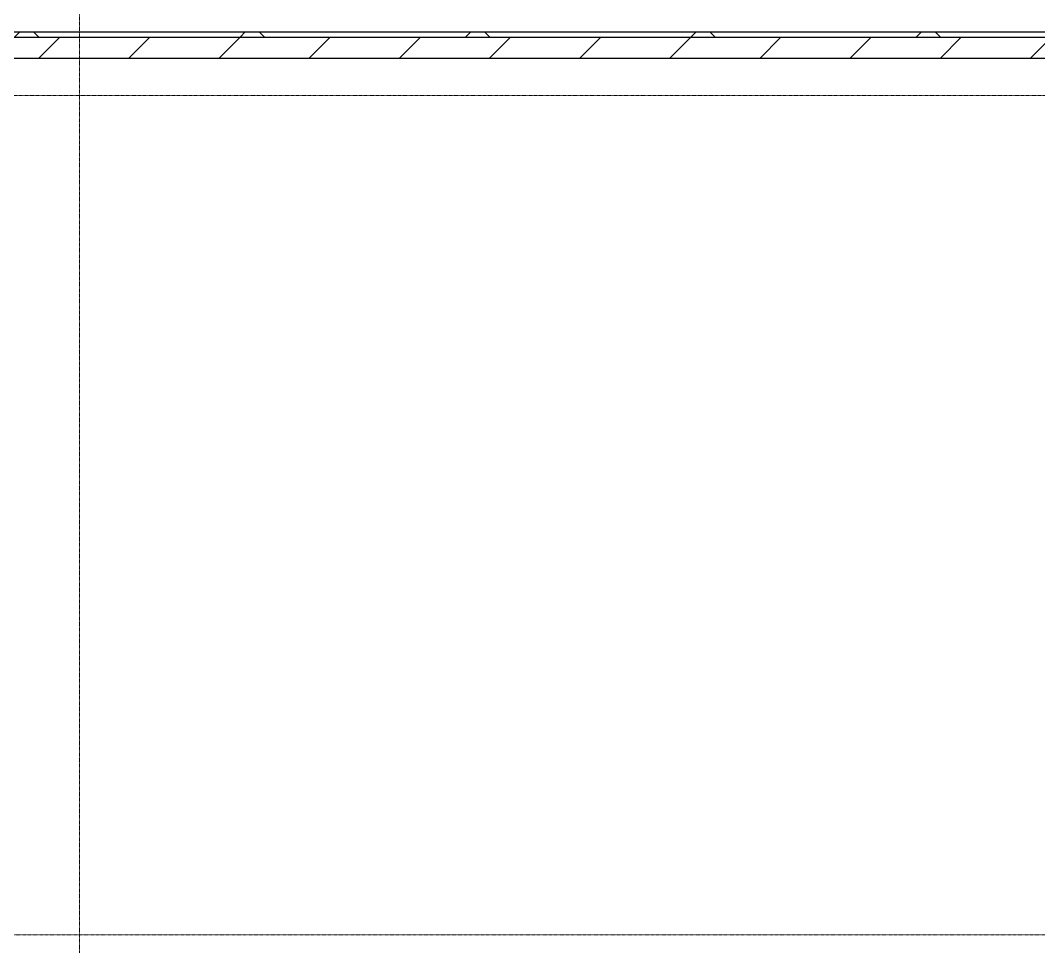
# Model space of a CAD drawing. Header units: millimetres. Extents: x -962357 to -591933, y -35273 to 59420.
# Drawn here: x -697972 to -688388, y -4430 to 4287 of the extents above; entities that cross this region are included whole.
import ezdxf

# ---------------------------------------------------------------- set-up
doc = ezdxf.new("R2010")
doc.units = ezdxf.units.MM
doc.linetypes.add('DPA_Grid _ Level 100', pattern=[10, 5.5, -1.6, 1.3, -1.6])
for name, color, linetype, lineweight in [('A-GLAZ-CURT', 2, 'Continuous', 9), ('A-WALL', 5, 'Continuous', 9), ('A-WALL-FNSH', 2, 'Continuous', 9), ('A-WALL-PATT', 1, 'Continuous', 9), ('S-GRID', 251, 'Continuous', 9)]:
    doc.layers.add(name, color=color, linetype=linetype, lineweight=lineweight)
doc.layers.add('A11_ALU.SOLID SHEET', color=2, linetype='Continuous')

# ---------------------------------------------------------------- blocks, each defined once
blk = doc.blocks.new('PPLS-PP19_Custom Tile Pattern - Custom Tile Pattern-V70-4130-01 MULTI-PURPOSE LEVEL - REFLECTED CEILING PLAN')
at = {"layer": 'A-GLAZ-CURT'}
for p, q in [((-300, 0), (300, 0)), ((300, 0), (-300, 0)), ((-134.2, 0), (-140, 0)), ((230.1, 0), (300, 0)), ((-300, -50), (300, -50)), ((300, -50), (-300, -50))]:
    blk.add_line(p, q, dxfattribs=at)
at = {"layer": 'A-GLAZ-CURT', "flags": 128}
for points in [[(-300, 0), (-291.6, 0), (-283.3, 0), (-275.2, 0), (-267.3, 0), (-259.5, 0), (-251.8, 0), (-244.2, 0), (-236.7, 0), (-229.4, 0), (-222.1, 0), (-214.8, 0), (-207.7, 0), (-200.8, 0), (-194, 0), (-187.5, 0), (-181.4, 0)], [(-190.4, 0), (-196.4, 0), (-202.6, 0), (-209, 0), (-215.7, 0), (-222.6, 0), (-229.7, 0), (-237, 0), (-244.4, 0), (-252, 0), (-259.7, 0), (-267.5, 0), (-275.5, 0), (-283.6, 0), (-291.7, 0), (-300, 0)], [(-149.4, 0), (-141.8, 0), (-132.8, 0), (-126.1, 0)]]:
    blk.add_lwpolyline(points, dxfattribs=at)
at = {"layer": 'A-GLAZ-CURT'}
for points, knots in [([(-300, 0), (-284.7, 0), (-236.6, 0), (-176.1, 0), (-138.3, 0), (-124.9, 0)], [-5323.127839, -5323.127839, -5323.127839, -5323.127839, -4502.809032, -2700.551212, -1108.984966, -1108.984966, -1108.984966, -1108.984966]), ([(-159.2, 0), (-159.6, 0), (-163.4, 0), (-174, 0), (-185.6, 0), (-209.8, 0), (-232, 0), (-248.9, 0), (-253.5, 0), (-253.7, 0)], [-2257.973564, -2257.973564, -2257.973564, -2257.973564, -2237.412286, -2029.680487, -1755.085331, -1400.429864, -858.079193, -543.655514, -531.287897, -531.287897, -531.287897, -531.287897]), ([(-143.3, 0), (-144.7, 0), (-149.9, 0), (-162, 0), (-177.9, 0), (-199.5, 0), (-215.4, 0), (-225.5, 0), (-226.7, 0)], [-2390.191866, -2390.191866, -2390.191866, -2390.191866, -2308.929706, -2113.765672, -1763.376603, -1422.553702, -978.033455, -910.549282, -910.549282, -910.549282, -910.549282]), ([(-128, 0), (-130.6, 0), (-136.8, 0), (-144.4, 0), (-147.1, 0)], [-5691.037617, -5691.037617, -5691.037617, -5691.037617, -5508.838257, -5319.88299, -5319.88299, -5319.88299, -5319.88299]), ([(-65.9, 0), (-70.5, 0), (-83.9, 0), (-110.9, 0), (-128.7, 0), (-142.4, 0), (-143.6, 0)], [-7788.403577, -7788.403577, -7788.403577, -7788.403577, -7508.296369, -7004.680444, -6449.282163, -6393.465623, -6393.465623, -6393.465623, -6393.465623]), ([(-118.2, 0), (-119.4, 0), (-122.1, 0), (-125.4, 0), (-127, 0), (-127.4, 0)], [-164.249813, -164.249813, -164.249813, -164.249813, -98.539552, -24.539552, 0, 0, 0, 0]), ([(-126.5, 0), (-122.4, 0), (-108.7, 0), (-90.8, 0), (-77.2, 0), (-72.3, 0)], [-5231.017328, -5231.017328, -5231.017328, -5231.017328, -4994.692869, -4542.524482, -4234.633075, -4234.633075, -4234.633075, -4234.633075]), ([(-125.7, 0), (-125.3, 0), (-120.4, 0), (-107.3, 0), (-90.4, 0), (-75.3, 0), (-68.4, 0), (-65.1, 0), (-63.6, 0)], [-4082.700899, -4082.700899, -4082.700899, -4082.700899, -4054.690705, -3793.097032, -3402.597032, -3144.956779, -3050.982048, -2969.237017, -2969.237017, -2969.237017, -2969.237017]), ([(-114.9, 0), (-108, 0), (-98.7, 0), (-91.2, 0), (-90.5, 0)], [-6773.888853, -6773.888853, -6773.888853, -6773.888853, -6236.997189, -6184.855039, -6184.855039, -6184.855039, -6184.855039]), ([(-58.7, 0), (-59.6, 0), (-65.7, 0), (-81.2, 0), (-99.4, 0), (-111.4, 0), (-113.3, 0)], [-1113.463882, -1113.463882, -1113.463882, -1113.463882, -1060.00838, -740.068933, -229.489605, -123.718209, -123.718209, -123.718209, -123.718209]), ([(-39.2, 0), (-39.7, 0), (-45.3, 0), (-56.2, 0), (-75.6, 0), (-92, 0), (-103.2, 0), (-106.1, 0)], [-1826.829157, -1826.829157, -1826.829157, -1826.829157, -1792.521578, -1466.981642, -1208.454564, -789.402658, -608.943052, -608.943052, -608.943052, -608.943052]), ([(-96.4, 0), (-96.2, 0), (-90.9, 0), (-71.3, 0), (-42.5, 0), (-15.2, 0), (-3.8, 0), (-1, 0)], [-5115.12164, -5115.12164, -5115.12164, -5115.12164, -5103.229623, -4799.173296, -4065.652676, -3589.737505, -3410.081093, -3410.081093, -3410.081093, -3410.081093]), ([(-67.9, 0), (-73, 0), (-81.1, 0), (-89.2, 0), (-91.8, 0)], [-2627.997013, -2627.997013, -2627.997013, -2627.997013, -2193.204658, -1970.99776, -1970.99776, -1970.99776, -1970.99776]), ([(-79.5, 0), (-79.3, 0), (-74.9, 0), (-70.9, 0), (-67.4, 0)], [-1286.743147, -1286.743147, -1286.743147, -1286.743147, -1274.333717, -1073.56893, -1073.56893, -1073.56893, -1073.56893]), ([(-29, 0), (-34, 0), (-43.7, 0), (-55.8, 0), (-63.3, 0), (-65.5, 0)], [-2680.714891, -2680.714891, -2680.714891, -2680.714891, -2413.671296, -2161.752162, -2037.343317, -2037.343317, -2037.343317, -2037.343317]), ([(31.2, 0), (26, 0), (12, 0), (-16.9, 0), (-42.2, 0), (-56.4, 0), (-58.5, 0)], [-4496.803627, -4496.803627, -4496.803627, -4496.803627, -4222.080604, -3745.412743, -2981.410125, -2831.320802, -2831.320802, -2831.320802, -2831.320802]), ([(-49.8, 0), (-48.2, 0), (-45.4, 0), (-42.6, 0), (-41.8, 0)], [-4417.7536, -4417.7536, -4417.7536, -4417.7536, -4321.566175, -4270.495146, -4270.495146, -4270.495146, -4270.495146]), ([(71, 0), (70.7, 0), (65.3, 0), (53.5, 0), (37, 0), (24.1, 0), (12.8, 0), (-2.9, 0), (-20.6, 0), (-32.8, 0), (-42.4, 0), (-47, 0), (-47.8, 0)], [-2966.590051, -2966.590051, -2966.590051, -2966.590051, -2950.589685, -2634.532728, -2313.748533, -2106.613311, -1925.670641, -1617.263037, -1290.787923, -1039.307308, -819.71621, -773.893057, -773.893057, -773.893057, -773.893057]), ([(-45.9, 0), (-43, 0), (-37.8, 0), (-33.6, 0), (-32.3, 0)], [-3487.344885, -3487.344885, -3487.344885, -3487.344885, -3315.260113, -3238.248822, -3238.248822, -3238.248822, -3238.248822]), ([(-31.3, 0), (-28.4, 0), (-17, 0), (8.8, 0), (43.4, 0), (68.5, 0), (77.9, 0), (79.3, 0)], [-6062.162279, -6062.162279, -6062.162279, -6062.162279, -5862.463379, -5340.621928, -4573.028122, -4094.177415, -3998.447461, -3998.447461, -3998.447461, -3998.447461]), ([(2.8, 0), (-4.7, 0), (-14.7, 0), (-28.9, 0), (-31.3, 0)], [-9880.810509, -9880.810509, -9880.810509, -9880.810509, -9424.652049, -9299.586361, -9299.586361, -9299.586361, -9299.586361]), ([(-29, 0), (-28.7, 0), (-27.4, 0), (-24.5, 0), (-22.6, 0)], [-166.548282, -166.548282, -166.548282, -166.548282, -102.06493, 0, 0, 0, 0]), ([(-22.6, 0), (-20.3, 0), (-17, 0), (-12.7, 0), (-10.9, 0), (-9.9, 0)], [-56468.192263, -56468.192263, -56468.192263, -56468.192263, -56344.022017, -56303.229861, -56238.992205, -56238.992205, -56238.992205, -56238.992205]), ([(-21.2, 0), (-19.4, 0), (-11.8, 0), (-1.3, 0), (4.5, 0)], [-2989.152759, -2989.152759, -2989.152759, -2989.152759, -2864.387349, -2490.960632, -2490.960632, -2490.960632, -2490.960632]), ([(0.5, 0), (-2.2, 0), (-6.9, 0), (-11, 0), (-12.4, 0)], [-2679.34943, -2679.34943, -2679.34943, -2679.34943, -2518.50168, -2435.772209, -2435.772209, -2435.772209, -2435.772209]), ([(-3.4, 0), (-0.6, 0), (14, 0), (42.8, 0), (88.7, 0), (120.6, 0), (138.3, 0), (138.5, 0)], [-439.821474, -439.821474, -439.821474, -439.821474, -429.606584, -390.253598, -346.313304, -291.370682, -290.5735, -290.5735, -290.5735, -290.5735]), ([(3.4, 0), (4.6, 0), (8, 0), (16, 0), (22.5, 0), (24.5, 0)], [-211.182196, -211.182196, -211.182196, -211.182196, -206.416616, -198.214427, -187.717507, -187.717507, -187.717507, -187.717507]), ([(103.1, 0), (101.1, 0), (86.3, 0), (63.3, 0), (37, 0), (25.3, 0), (20.9, 0)], [-375.435014, -375.435014, -375.435014, -375.435014, -369.147452, -330.153101, -307.516438, -289.397823, -289.397823, -289.397823, -289.397823]), ([(21.5, 0), (22, 0), (24.6, 0), (31, 0), (39, 0), (48.3, 0), (52.8, 0), (53.9, 0)], [-1992.768506, -1992.768506, -1992.768506, -1992.768506, -1956.422387, -1818.904206, -1645.594513, -1443.202566, -1370.028348, -1370.028348, -1370.028348, -1370.028348]), ([(136.4, 0), (121.7, 0), (86.9, 0), (51.2, 0), (31.2, 0)], [-106.750556, -106.750556, -106.750556, -106.750556, -59.610984, 0, 0, 0, 0]), ([(36.3, 0), (37.8, 0), (46.7, 0), (52.8, 0), (56.3, 0)], [-314.598523, -314.598523, -314.598523, -314.598523, -305.899624, -292.458861, -292.458861, -292.458861, -292.458861]), ([(100.3, 0), (90.4, 0), (75.2, 0), (57.8, 0), (46.5, 0), (41.8, 0), (38.2, 0), (37.3, 0)], [-395.777283, -395.777283, -395.777283, -395.777283, -357.622665, -341.267687, -334.000314, -326.15566, -321.97841, -321.97841, -321.97841, -321.97841]), ([(39, 0), (43.3, 0), (54.4, 0), (67.2, 0), (73, 0)], [-4639.627446, -4639.627446, -4639.627446, -4639.627446, -4353.683244, -3976.823525, -3976.823525, -3976.823525, -3976.823525]), ([(96.7, 0), (97, 0), (100.3, 0), (109, 0), (120.8, 0), (139.9, 0), (160.9, 0), (176.3, 0), (182.7, 0)], [-2253.533331, -2253.533331, -2253.533331, -2253.533331, -2233.599744, -2052.234781, -1843.028543, -1530.39897, -1095.004608, -662.803921, -662.803921, -662.803921, -662.803921]), ([(131.4, 0), (132.9, 0), (139.5, 0), (148, 0), (152.6, 0)], [-625.910216, -625.910216, -625.910216, -625.910216, -618.981161, -603.66234, -603.66234, -603.66234, -603.66234]), ([(162.8, 0), (165.4, 0), (168.7, 0), (170.7, 0), (170.7, 0)], [-111.264224, -111.264224, -111.264224, -111.264224, -56.742688, -55.632112, -55.632112, -55.632112, -55.632112]), ([(300, 0), (286.5, 0), (254.2, 0), (207.1, 0), (179.8, 0), (166.2, 0), (164.9, 0)], [-285.253232, -285.253232, -285.253232, -285.253232, -244.693688, -187.987675, -143.776725, -138.771843, -138.771843, -138.771843, -138.771843]), ([(171.5, 0), (176.5, 0), (188.6, 0), (194.3, 0), (195.7, 0)], [-7971.819559, -7971.819559, -7971.819559, -7971.819559, -7784.112253, -7707.76565, -7707.76565, -7707.76565, -7707.76565]), ([(185.8, 0), (186.9, 0), (192.6, 0), (208.8, 0), (219.4, 0), (230.1, 0)], [-46.257281, -46.257281, -46.257281, -46.257281, -41.623857, -24.459831, 0, 0, 0, 0]), ([(219.8, 0), (225.3, 0), (244.4, 0), (264.9, 0), (276, 0), (279, 0)], [-6915.603924, -6915.603924, -6915.603924, -6915.603924, -6582.165592, -6068.460911, -5859.388289, -5859.388289, -5859.388289, -5859.388289]), ([(286.1, 0), (286.6, 0), (288.3, 0), (293.6, 0), (297.8, 0), (300, 0)], [-4011.010929, -4011.010929, -4011.010929, -4011.010929, -3959.664717, -3862.421465, -3746.95702, -3746.95702, -3746.95702, -3746.95702])]:
    blk.add_open_spline(points, degree=3, knots=knots, dxfattribs=at)
for points in [[(-122.9, 0), (-125.3, 0), (-129.6, 0), (-133.8, 0)], [(-108.5, 0), (-104.3, 0), (-99.2, 0), (-91.5, 0)], [(67.8, 0), (71.7, 0), (75.7, 0), (79.6, 0)]]:
    blk.add_open_spline(points, degree=3, dxfattribs=at)
blk = doc.blocks.new('PPLS-PP19_Custom Tile Pattern - Custom Tile Pattern-V108-4130-01 MULTI-PURPOSE LEVEL - REFLECTED CEILING PLAN')
at = {"layer": 'A-GLAZ-CURT'}
for p, q in [((-300, 0), (300, 0)), ((300, 0), (-300, 0)), ((-134.2, 0), (-140, 0)), ((230.1, 0), (300, 0)), ((-300, -50), (300, -50)), ((300, -50), (-300, -50))]:
    blk.add_line(p, q, dxfattribs=at)
at = {"layer": 'A-GLAZ-CURT', "flags": 128}
for points in [[(-300, 0), (-291.6, 0), (-283.3, 0), (-275.2, 0), (-267.3, 0), (-259.5, 0), (-251.8, 0), (-244.2, 0), (-236.7, 0), (-229.4, 0), (-222.1, 0), (-214.8, 0), (-207.7, 0), (-200.8, 0), (-194, 0), (-187.5, 0), (-181.4, 0)], [(-190.4, 0), (-196.4, 0), (-202.6, 0), (-209, 0), (-215.7, 0), (-222.6, 0), (-229.7, 0), (-237, 0), (-244.4, 0), (-252, 0), (-259.7, 0), (-267.5, 0), (-275.5, 0), (-283.6, 0), (-291.7, 0), (-300, 0)], [(-149.4, 0), (-141.8, 0), (-132.8, 0), (-126.1, 0)]]:
    blk.add_lwpolyline(points, dxfattribs=at)
at = {"layer": 'A-GLAZ-CURT'}
for points, knots in [([(-300, 0), (-284.7, 0), (-236.6, 0), (-176.1, 0), (-138.3, 0), (-124.9, 0)], [-5323.127839, -5323.127839, -5323.127839, -5323.127839, -4502.809032, -2700.551212, -1108.984966, -1108.984966, -1108.984966, -1108.984966]), ([(-159.2, 0), (-159.6, 0), (-163.4, 0), (-174, 0), (-185.6, 0), (-209.8, 0), (-232, 0), (-248.9, 0), (-253.5, 0), (-253.7, 0)], [-2257.973564, -2257.973564, -2257.973564, -2257.973564, -2237.412286, -2029.680487, -1755.085331, -1400.429864, -858.079193, -543.655514, -531.287897, -531.287897, -531.287897, -531.287897]), ([(-143.3, 0), (-144.7, 0), (-149.9, 0), (-162, 0), (-177.9, 0), (-199.5, 0), (-215.4, 0), (-225.5, 0), (-226.7, 0)], [-2390.191866, -2390.191866, -2390.191866, -2390.191866, -2308.929706, -2113.765672, -1763.376603, -1422.553702, -978.033455, -910.549282, -910.549282, -910.549282, -910.549282]), ([(-128, 0), (-130.6, 0), (-136.8, 0), (-144.4, 0), (-147.1, 0)], [-5691.037617, -5691.037617, -5691.037617, -5691.037617, -5508.838257, -5319.88299, -5319.88299, -5319.88299, -5319.88299]), ([(-65.9, 0), (-70.5, 0), (-83.9, 0), (-110.9, 0), (-128.7, 0), (-142.4, 0), (-143.6, 0)], [-7788.403577, -7788.403577, -7788.403577, -7788.403577, -7508.296369, -7004.680444, -6449.282163, -6393.465623, -6393.465623, -6393.465623, -6393.465623]), ([(-118.2, 0), (-119.4, 0), (-122.1, 0), (-125.4, 0), (-127, 0), (-127.4, 0)], [-164.249813, -164.249813, -164.249813, -164.249813, -98.539552, -24.539552, 0, 0, 0, 0]), ([(-126.5, 0), (-122.4, 0), (-108.7, 0), (-90.8, 0), (-77.2, 0), (-72.3, 0)], [-5231.017328, -5231.017328, -5231.017328, -5231.017328, -4994.692869, -4542.524482, -4234.633075, -4234.633075, -4234.633075, -4234.633075]), ([(-125.7, 0), (-125.3, 0), (-120.4, 0), (-107.3, 0), (-90.4, 0), (-75.3, 0), (-68.4, 0), (-65.1, 0), (-63.6, 0)], [-4082.700899, -4082.700899, -4082.700899, -4082.700899, -4054.690705, -3793.097032, -3402.597032, -3144.956779, -3050.982048, -2969.237017, -2969.237017, -2969.237017, -2969.237017]), ([(-114.9, 0), (-108, 0), (-98.7, 0), (-91.2, 0), (-90.5, 0)], [-6773.888853, -6773.888853, -6773.888853, -6773.888853, -6236.997189, -6184.855039, -6184.855039, -6184.855039, -6184.855039]), ([(-58.7, 0), (-59.6, 0), (-65.7, 0), (-81.2, 0), (-99.4, 0), (-111.4, 0), (-113.3, 0)], [-1113.463882, -1113.463882, -1113.463882, -1113.463882, -1060.00838, -740.068933, -229.489605, -123.718209, -123.718209, -123.718209, -123.718209]), ([(-39.2, 0), (-39.7, 0), (-45.3, 0), (-56.2, 0), (-75.6, 0), (-92, 0), (-103.2, 0), (-106.1, 0)], [-1826.829157, -1826.829157, -1826.829157, -1826.829157, -1792.521578, -1466.981642, -1208.454564, -789.402658, -608.943052, -608.943052, -608.943052, -608.943052]), ([(-96.4, 0), (-96.2, 0), (-90.9, 0), (-71.3, 0), (-42.5, 0), (-15.2, 0), (-3.8, 0), (-1, 0)], [-5115.12164, -5115.12164, -5115.12164, -5115.12164, -5103.229623, -4799.173296, -4065.652676, -3589.737505, -3410.081093, -3410.081093, -3410.081093, -3410.081093]), ([(-67.9, 0), (-73, 0), (-81.1, 0), (-89.2, 0), (-91.8, 0)], [-2627.997013, -2627.997013, -2627.997013, -2627.997013, -2193.204658, -1970.99776, -1970.99776, -1970.99776, -1970.99776]), ([(-79.5, 0), (-79.3, 0), (-74.9, 0), (-70.9, 0), (-67.4, 0)], [-1286.743147, -1286.743147, -1286.743147, -1286.743147, -1274.333717, -1073.56893, -1073.56893, -1073.56893, -1073.56893]), ([(-29, 0), (-34, 0), (-43.7, 0), (-55.8, 0), (-63.3, 0), (-65.5, 0)], [-2680.714891, -2680.714891, -2680.714891, -2680.714891, -2413.671296, -2161.752162, -2037.343317, -2037.343317, -2037.343317, -2037.343317]), ([(31.2, 0), (26, 0), (12, 0), (-16.9, 0), (-42.2, 0), (-56.4, 0), (-58.5, 0)], [-4496.803627, -4496.803627, -4496.803627, -4496.803627, -4222.080604, -3745.412743, -2981.410125, -2831.320802, -2831.320802, -2831.320802, -2831.320802]), ([(-49.8, 0), (-48.2, 0), (-45.4, 0), (-42.6, 0), (-41.8, 0)], [-4417.7536, -4417.7536, -4417.7536, -4417.7536, -4321.566175, -4270.495146, -4270.495146, -4270.495146, -4270.495146]), ([(57.5, 0), (56.1, 0), (48.8, 0), (37, 0), (24.1, 0), (12.8, 0), (-2.9, 0), (-20.6, 0), (-32.8, 0), (-42.4, 0), (-47, 0), (-47.8, 0)], [-2708.625699, -2708.625699, -2708.625699, -2708.625699, -2634.532728, -2313.748533, -2106.613311, -1925.670641, -1617.263037, -1290.787923, -1039.307308, -819.71621, -773.893057, -773.893057, -773.893057, -773.893057]), ([(-45.9, 0), (-43, 0), (-37.8, 0), (-33.6, 0), (-32.3, 0)], [-3487.344885, -3487.344885, -3487.344885, -3487.344885, -3315.260113, -3238.248822, -3238.248822, -3238.248822, -3238.248822]), ([(-31.3, 0), (-28.4, 0), (-17, 0), (8.8, 0), (37.7, 0), (55.7, 0), (59.2, 0)], [-6062.162279, -6062.162279, -6062.162279, -6062.162279, -5862.463379, -5340.621928, -4573.028122, -4385.393989, -4385.393989, -4385.393989, -4385.393989]), ([(2.8, 0), (-4.7, 0), (-14.7, 0), (-28.9, 0), (-31.3, 0)], [-9880.810509, -9880.810509, -9880.810509, -9880.810509, -9424.652049, -9299.586361, -9299.586361, -9299.586361, -9299.586361]), ([(-29, 0), (-28.7, 0), (-27.4, 0), (-24.5, 0), (-22.6, 0)], [-166.548282, -166.548282, -166.548282, -166.548282, -102.06493, 0, 0, 0, 0]), ([(-22.6, 0), (-20.3, 0), (-17, 0), (-12.7, 0), (-10.9, 0), (-9.9, 0)], [-56468.192263, -56468.192263, -56468.192263, -56468.192263, -56344.022017, -56303.229861, -56238.992205, -56238.992205, -56238.992205, -56238.992205]), ([(-21.2, 0), (-19.4, 0), (-11.8, 0), (-1.3, 0), (4.5, 0)], [-2989.152759, -2989.152759, -2989.152759, -2989.152759, -2864.387349, -2490.960632, -2490.960632, -2490.960632, -2490.960632]), ([(0.5, 0), (-2.2, 0), (-6.9, 0), (-11, 0), (-12.4, 0)], [-2679.34943, -2679.34943, -2679.34943, -2679.34943, -2518.50168, -2435.772209, -2435.772209, -2435.772209, -2435.772209]), ([(-3.4, 0), (-0.6, 0), (14, 0), (35.9, 0), (55.7, 0), (62.8, 0)], [-439.821474, -439.821474, -439.821474, -439.821474, -429.606584, -390.253598, -368.75101, -368.75101, -368.75101, -368.75101]), ([(3.4, 0), (4.6, 0), (8, 0), (16, 0), (22.5, 0), (24.5, 0)], [-211.182196, -211.182196, -211.182196, -211.182196, -206.416616, -198.214427, -187.717507, -187.717507, -187.717507, -187.717507]), ([(63.1, 0), (61.4, 0), (52.2, 0), (37, 0), (25.3, 0), (20.9, 0)], [-335.270144, -335.270144, -335.270144, -335.270144, -330.153101, -307.516438, -289.397823, -289.397823, -289.397823, -289.397823]), ([(21.5, 0), (22, 0), (24.6, 0), (31, 0), (39, 0), (48.3, 0), (52.8, 0), (53.9, 0)], [-1992.768506, -1992.768506, -1992.768506, -1992.768506, -1956.422387, -1818.904206, -1645.594513, -1443.202566, -1370.028348, -1370.028348, -1370.028348, -1370.028348]), ([(36.3, 0), (37.8, 0), (46.7, 0), (52.8, 0), (56.3, 0)], [-314.598523, -314.598523, -314.598523, -314.598523, -305.899624, -292.458861, -292.458861, -292.458861, -292.458861]), ([(63.2, 0), (60.4, 0), (55.3, 0), (46.5, 0), (41.8, 0), (38.2, 0), (37.3, 0)], [-350.719256, -350.719256, -350.719256, -350.719256, -341.267687, -334.000314, -326.15566, -321.97841, -321.97841, -321.97841, -321.97841]), ([(39, 0), (43.3, 0), (49.9, 0), (57.2, 0), (59.2, 0)], [-4639.627446, -4639.627446, -4639.627446, -4639.627446, -4353.683244, -4241.945093, -4241.945093, -4241.945093, -4241.945093]), ([(63.1, 0), (70.4, 0), (95.7, 0), (120.6, 0), (138.3, 0), (138.5, 0)], [-368.378418, -368.378418, -368.378418, -368.378418, -346.313304, -291.370682, -290.5735, -290.5735, -290.5735, -290.5735]), ([(100.3, 0), (90.4, 0), (78, 0), (65.6, 0), (63.8, 0)], [-395.777283, -395.777283, -395.777283, -395.777283, -357.622665, -351.497959, -351.497959, -351.497959, -351.497959]), ([(103.1, 0), (101.1, 0), (88.3, 0), (75.2, 0), (64.2, 0)], [-375.435014, -375.435014, -375.435014, -375.435014, -369.147452, -336.3272, -336.3272, -336.3272, -336.3272]), ([(71, 0), (70.7, 0), (68.6, 0), (66.4, 0), (64.5, 0)], [-2966.590051, -2966.590051, -2966.590051, -2966.590051, -2950.589685, -2837.607875, -2837.607875, -2837.607875, -2837.607875]), ([(66.3, 0), (69.2, 0), (73.7, 0), (77.9, 0), (79.3, 0)], [-4256.411813, -4256.411813, -4256.411813, -4256.411813, -4094.177415, -3998.447461, -3998.447461, -3998.447461, -3998.447461]), ([(136.4, 0), (121.7, 0), (98.5, 0), (74.9, 0), (66.9, 0)], [-106.750556, -106.750556, -106.750556, -106.750556, -59.610984, -35.583519, -35.583519, -35.583519, -35.583519]), ([(96.7, 0), (97, 0), (100.3, 0), (109, 0), (120.8, 0), (139.9, 0), (160.9, 0), (176.3, 0), (182.7, 0)], [-2253.533331, -2253.533331, -2253.533331, -2253.533331, -2233.599744, -2052.234781, -1843.028543, -1530.39897, -1095.004608, -662.803921, -662.803921, -662.803921, -662.803921]), ([(131.4, 0), (132.9, 0), (139.5, 0), (148, 0), (152.6, 0)], [-625.910216, -625.910216, -625.910216, -625.910216, -618.981161, -603.66234, -603.66234, -603.66234, -603.66234]), ([(162.8, 0), (165.4, 0), (168.7, 0), (170.7, 0), (170.7, 0)], [-111.264224, -111.264224, -111.264224, -111.264224, -56.742688, -55.632112, -55.632112, -55.632112, -55.632112]), ([(300, 0), (286.5, 0), (254.2, 0), (207.1, 0), (179.8, 0), (166.2, 0), (164.9, 0)], [-285.253232, -285.253232, -285.253232, -285.253232, -244.693688, -187.987675, -143.776725, -138.771843, -138.771843, -138.771843, -138.771843]), ([(171.5, 0), (176.5, 0), (188.6, 0), (194.3, 0), (195.7, 0)], [-7971.819559, -7971.819559, -7971.819559, -7971.819559, -7784.112253, -7707.76565, -7707.76565, -7707.76565, -7707.76565]), ([(185.8, 0), (186.9, 0), (192.6, 0), (208.8, 0), (219.4, 0), (230.1, 0)], [-46.257281, -46.257281, -46.257281, -46.257281, -41.623857, -24.459831, 0, 0, 0, 0]), ([(219.8, 0), (225.3, 0), (244.4, 0), (264.9, 0), (276, 0), (279, 0)], [-6915.603924, -6915.603924, -6915.603924, -6915.603924, -6582.165592, -6068.460911, -5859.388289, -5859.388289, -5859.388289, -5859.388289]), ([(286.1, 0), (286.6, 0), (288.3, 0), (293.6, 0), (297.8, 0), (300, 0)], [-4011.010929, -4011.010929, -4011.010929, -4011.010929, -3959.664717, -3862.421465, -3746.95702, -3746.95702, -3746.95702, -3746.95702])]:
    blk.add_open_spline(points, degree=3, knots=knots, dxfattribs=at)
for points in [[(-122.9, 0), (-125.3, 0), (-129.6, 0), (-133.8, 0)], [(-108.5, 0), (-104.3, 0), (-99.2, 0), (-91.5, 0)], [(63.1, 0), (52.5, 0), (41.9, 0), (31.2, 0)], [(66.4, 0), (68.7, 0), (70.9, 0), (73, 0)], [(67.8, 0), (71.7, 0), (75.7, 0), (79.6, 0)]]:
    blk.add_open_spline(points, degree=3, dxfattribs=at)
blk = doc.blocks.new('PPLS-PP19_Custom Tile Pattern - Custom Tile Pattern-V109-4130-01 MULTI-PURPOSE LEVEL - REFLECTED CEILING PLAN')
at = {"layer": 'A-GLAZ-CURT'}
for p, q in [((-300, 0), (300, 0)), ((300, 0), (-300, 0)), ((-134.2, 0), (-140, 0)), ((230.1, 0), (300, 0)), ((-300, -50), (300, -50)), ((300, -50), (-300, -50))]:
    blk.add_line(p, q, dxfattribs=at)
at = {"layer": 'A-GLAZ-CURT', "flags": 128}
for points in [[(-300, 0), (-291.6, 0), (-283.3, 0), (-275.2, 0), (-267.3, 0), (-259.5, 0), (-251.8, 0), (-244.2, 0), (-236.7, 0), (-229.4, 0), (-222.1, 0), (-214.8, 0), (-207.7, 0), (-200.8, 0), (-194, 0), (-187.5, 0), (-181.4, 0)], [(-190.4, 0), (-196.4, 0), (-202.6, 0), (-209, 0), (-215.7, 0), (-222.6, 0), (-229.7, 0), (-237, 0), (-244.4, 0), (-252, 0), (-259.7, 0), (-267.5, 0), (-275.5, 0), (-283.6, 0), (-291.7, 0), (-300, 0)], [(-149.4, 0), (-141.8, 0), (-132.8, 0), (-126.1, 0)]]:
    blk.add_lwpolyline(points, dxfattribs=at)
at = {"layer": 'A-GLAZ-CURT'}
for points, knots in [([(-300, 0), (-284.7, 0), (-236.6, 0), (-176.1, 0), (-138.3, 0), (-124.9, 0)], [-5323.127839, -5323.127839, -5323.127839, -5323.127839, -4502.809032, -2700.551212, -1108.984966, -1108.984966, -1108.984966, -1108.984966]), ([(-159.2, 0), (-159.6, 0), (-163.4, 0), (-174, 0), (-185.6, 0), (-209.8, 0), (-232, 0), (-248.9, 0), (-253.5, 0), (-253.7, 0)], [-2257.973564, -2257.973564, -2257.973564, -2257.973564, -2237.412286, -2029.680487, -1755.085331, -1400.429864, -858.079193, -543.655514, -531.287897, -531.287897, -531.287897, -531.287897]), ([(-143.3, 0), (-144.7, 0), (-149.9, 0), (-162, 0), (-177.9, 0), (-199.5, 0), (-215.4, 0), (-225.5, 0), (-226.7, 0)], [-2390.191866, -2390.191866, -2390.191866, -2390.191866, -2308.929706, -2113.765672, -1763.376603, -1422.553702, -978.033455, -910.549282, -910.549282, -910.549282, -910.549282]), ([(-128, 0), (-130.6, 0), (-136.8, 0), (-144.4, 0), (-147.1, 0)], [-5691.037617, -5691.037617, -5691.037617, -5691.037617, -5508.838257, -5319.88299, -5319.88299, -5319.88299, -5319.88299]), ([(-65.9, 0), (-70.5, 0), (-83.9, 0), (-110.9, 0), (-128.7, 0), (-142.4, 0), (-143.6, 0)], [-7788.403577, -7788.403577, -7788.403577, -7788.403577, -7508.296369, -7004.680444, -6449.282163, -6393.465623, -6393.465623, -6393.465623, -6393.465623]), ([(-118.2, 0), (-119.4, 0), (-122.1, 0), (-125.4, 0), (-127, 0), (-127.4, 0)], [-164.249813, -164.249813, -164.249813, -164.249813, -98.539552, -24.539552, 0, 0, 0, 0]), ([(-126.5, 0), (-122.4, 0), (-108.7, 0), (-90.8, 0), (-77.2, 0), (-72.3, 0)], [-5231.017328, -5231.017328, -5231.017328, -5231.017328, -4994.692869, -4542.524482, -4234.633075, -4234.633075, -4234.633075, -4234.633075]), ([(-125.7, 0), (-125.3, 0), (-120.4, 0), (-107.3, 0), (-90.4, 0), (-75.3, 0), (-68.4, 0), (-65.1, 0), (-63.6, 0)], [-4082.700899, -4082.700899, -4082.700899, -4082.700899, -4054.690705, -3793.097032, -3402.597032, -3144.956779, -3050.982048, -2969.237017, -2969.237017, -2969.237017, -2969.237017]), ([(-114.9, 0), (-108, 0), (-98.7, 0), (-91.2, 0), (-90.5, 0)], [-6773.888853, -6773.888853, -6773.888853, -6773.888853, -6236.997189, -6184.855039, -6184.855039, -6184.855039, -6184.855039]), ([(-58.7, 0), (-59.6, 0), (-65.7, 0), (-81.2, 0), (-99.4, 0), (-111.4, 0), (-113.3, 0)], [-1113.463882, -1113.463882, -1113.463882, -1113.463882, -1060.00838, -740.068933, -229.489605, -123.718209, -123.718209, -123.718209, -123.718209]), ([(-39.2, 0), (-39.7, 0), (-45.3, 0), (-56.2, 0), (-75.6, 0), (-92, 0), (-103.2, 0), (-106.1, 0)], [-1826.829157, -1826.829157, -1826.829157, -1826.829157, -1792.521578, -1466.981642, -1208.454564, -789.402658, -608.943052, -608.943052, -608.943052, -608.943052]), ([(-96.4, 0), (-96.2, 0), (-90.9, 0), (-71.3, 0), (-50.8, 0), (-35.7, 0), (-34.9, 0)], [-5115.12164, -5115.12164, -5115.12164, -5115.12164, -5103.229623, -4799.173296, -4065.652676, -4023.416866, -4023.416866, -4023.416866, -4023.416866]), ([(-67.9, 0), (-73, 0), (-81.1, 0), (-89.2, 0), (-91.8, 0)], [-2627.997013, -2627.997013, -2627.997013, -2627.997013, -2193.204658, -1970.99776, -1970.99776, -1970.99776, -1970.99776]), ([(-79.5, 0), (-79.3, 0), (-74.9, 0), (-70.9, 0), (-67.4, 0)], [-1286.743147, -1286.743147, -1286.743147, -1286.743147, -1274.333717, -1073.56893, -1073.56893, -1073.56893, -1073.56893]), ([(-35, 0), (-38, 0), (-45.8, 0), (-55.8, 0), (-63.3, 0), (-65.5, 0)], [-2573.486295, -2573.486295, -2573.486295, -2573.486295, -2413.671296, -2161.752162, -2037.343317, -2037.343317, -2037.343317, -2037.343317]), ([(-34.9, 0), (-40.7, 0), (-48.9, 0), (-56.4, 0), (-58.5, 0)], [-3313.24312, -3313.24312, -3313.24312, -3313.24312, -2981.410125, -2831.320802, -2831.320802, -2831.320802, -2831.320802]), ([(-49.8, 0), (-48.2, 0), (-45.4, 0), (-42.6, 0), (-41.8, 0)], [-4417.7536, -4417.7536, -4417.7536, -4417.7536, -4321.566175, -4270.495146, -4270.495146, -4270.495146, -4270.495146]), ([(-34.9, 0), (-38.3, 0), (-42.8, 0), (-47, 0), (-47.8, 0)], [-1017.585861, -1017.585861, -1017.585861, -1017.585861, -819.71621, -773.893057, -773.893057, -773.893057, -773.893057]), ([(-34.6, 0), (-26.3, 0), (-14.4, 0), (-3.8, 0), (-1, 0)], [-4019.024145, -4019.024145, -4019.024145, -4019.024145, -3589.737505, -3410.081093, -3410.081093, -3410.081093, -3410.081093]), ([(71, 0), (70.7, 0), (65.3, 0), (53.5, 0), (37, 0), (24.1, 0), (12.8, 0), (-2.9, 0), (-20.6, 0), (-29.6, 0), (-34, 0), (-34.1, 0)], [-2966.590051, -2966.590051, -2966.590051, -2966.590051, -2950.589685, -2634.532728, -2313.748533, -2106.613311, -1925.670641, -1617.263037, -1290.787923, -1039.307308, -1031.857409, -1031.857409, -1031.857409, -1031.857409]), ([(31.2, 0), (26, 0), (12, 0), (-10.2, 0), (-26.7, 0), (-34, 0)], [-4496.803627, -4496.803627, -4496.803627, -4496.803627, -4222.080604, -3745.412743, -3330.96565, -3330.96565, -3330.96565, -3330.96565]), ([(-31.3, 0), (-28.4, 0), (-17, 0), (8.8, 0), (43.4, 0), (68.5, 0), (77.9, 0), (79.3, 0)], [-6062.162279, -6062.162279, -6062.162279, -6062.162279, -5862.463379, -5340.621928, -4573.028122, -4094.177415, -3998.447461, -3998.447461, -3998.447461, -3998.447461]), ([(2.8, 0), (-4.7, 0), (-14.7, 0), (-28.9, 0), (-31.3, 0)], [-9880.810509, -9880.810509, -9880.810509, -9880.810509, -9424.652049, -9299.586361, -9299.586361, -9299.586361, -9299.586361]), ([(-29, 0), (-28.7, 0), (-27.4, 0), (-24.5, 0), (-22.6, 0)], [-166.548282, -166.548282, -166.548282, -166.548282, -102.06493, 0, 0, 0, 0]), ([(-22.6, 0), (-20.3, 0), (-17, 0), (-12.7, 0), (-10.9, 0), (-9.9, 0)], [-56468.192263, -56468.192263, -56468.192263, -56468.192263, -56344.022017, -56303.229861, -56238.992205, -56238.992205, -56238.992205, -56238.992205]), ([(-21.2, 0), (-19.4, 0), (-11.8, 0), (-1.3, 0), (4.5, 0)], [-2989.152759, -2989.152759, -2989.152759, -2989.152759, -2864.387349, -2490.960632, -2490.960632, -2490.960632, -2490.960632]), ([(0.5, 0), (-2.2, 0), (-6.9, 0), (-11, 0), (-12.4, 0)], [-2679.34943, -2679.34943, -2679.34943, -2679.34943, -2518.50168, -2435.772209, -2435.772209, -2435.772209, -2435.772209]), ([(-3.4, 0), (-0.6, 0), (14, 0), (42.8, 0), (88.7, 0), (120.6, 0), (138.3, 0), (138.5, 0)], [-439.821474, -439.821474, -439.821474, -439.821474, -429.606584, -390.253598, -346.313304, -291.370682, -290.5735, -290.5735, -290.5735, -290.5735]), ([(3.4, 0), (4.6, 0), (8, 0), (16, 0), (22.5, 0), (24.5, 0)], [-211.182196, -211.182196, -211.182196, -211.182196, -206.416616, -198.214427, -187.717507, -187.717507, -187.717507, -187.717507]), ([(103.1, 0), (101.1, 0), (86.3, 0), (63.3, 0), (37, 0), (25.3, 0), (20.9, 0)], [-375.435014, -375.435014, -375.435014, -375.435014, -369.147452, -330.153101, -307.516438, -289.397823, -289.397823, -289.397823, -289.397823]), ([(21.5, 0), (22, 0), (24.6, 0), (31, 0), (39, 0), (48.3, 0), (52.8, 0), (53.9, 0)], [-1992.768506, -1992.768506, -1992.768506, -1992.768506, -1956.422387, -1818.904206, -1645.594513, -1443.202566, -1370.028348, -1370.028348, -1370.028348, -1370.028348]), ([(136.4, 0), (121.7, 0), (86.9, 0), (51.2, 0), (31.2, 0)], [-106.750556, -106.750556, -106.750556, -106.750556, -59.610984, 0, 0, 0, 0]), ([(36.3, 0), (37.8, 0), (46.7, 0), (52.8, 0), (56.3, 0)], [-314.598523, -314.598523, -314.598523, -314.598523, -305.899624, -292.458861, -292.458861, -292.458861, -292.458861]), ([(100.3, 0), (90.4, 0), (75.2, 0), (57.8, 0), (46.5, 0), (41.8, 0), (38.2, 0), (37.3, 0)], [-395.777283, -395.777283, -395.777283, -395.777283, -357.622665, -341.267687, -334.000314, -326.15566, -321.97841, -321.97841, -321.97841, -321.97841]), ([(39, 0), (43.3, 0), (54.4, 0), (67.2, 0), (73, 0)], [-4639.627446, -4639.627446, -4639.627446, -4639.627446, -4353.683244, -3976.823525, -3976.823525, -3976.823525, -3976.823525]), ([(96.7, 0), (97, 0), (100.3, 0), (109, 0), (120.8, 0), (139.9, 0), (160.9, 0), (176.3, 0), (182.7, 0)], [-2253.533331, -2253.533331, -2253.533331, -2253.533331, -2233.599744, -2052.234781, -1843.028543, -1530.39897, -1095.004608, -662.803921, -662.803921, -662.803921, -662.803921]), ([(131.4, 0), (132.9, 0), (139.5, 0), (148, 0), (152.6, 0)], [-625.910216, -625.910216, -625.910216, -625.910216, -618.981161, -603.66234, -603.66234, -603.66234, -603.66234]), ([(162.8, 0), (165.4, 0), (168.7, 0), (170.7, 0), (170.7, 0)], [-111.264224, -111.264224, -111.264224, -111.264224, -56.742688, -55.632112, -55.632112, -55.632112, -55.632112]), ([(300, 0), (286.5, 0), (254.2, 0), (207.1, 0), (179.8, 0), (166.2, 0), (164.9, 0)], [-285.253232, -285.253232, -285.253232, -285.253232, -244.693688, -187.987675, -143.776725, -138.771843, -138.771843, -138.771843, -138.771843]), ([(171.5, 0), (176.5, 0), (188.6, 0), (194.3, 0), (195.7, 0)], [-7971.819559, -7971.819559, -7971.819559, -7971.819559, -7784.112253, -7707.76565, -7707.76565, -7707.76565, -7707.76565]), ([(185.8, 0), (186.9, 0), (192.6, 0), (208.8, 0), (219.4, 0), (230.1, 0)], [-46.257281, -46.257281, -46.257281, -46.257281, -41.623857, -24.459831, 0, 0, 0, 0]), ([(219.8, 0), (225.3, 0), (244.4, 0), (264.9, 0), (276, 0), (279, 0)], [-6915.603924, -6915.603924, -6915.603924, -6915.603924, -6582.165592, -6068.460911, -5859.388289, -5859.388289, -5859.388289, -5859.388289]), ([(286.1, 0), (286.6, 0), (288.3, 0), (293.6, 0), (297.8, 0), (300, 0)], [-4011.010929, -4011.010929, -4011.010929, -4011.010929, -3959.664717, -3862.421465, -3746.95702, -3746.95702, -3746.95702, -3746.95702])]:
    blk.add_open_spline(points, degree=3, knots=knots, dxfattribs=at)
for points in [[(-122.9, 0), (-125.3, 0), (-129.6, 0), (-133.8, 0)], [(-108.5, 0), (-104.3, 0), (-99.2, 0), (-91.5, 0)], [(-45.9, 0), (-43.8, 0), (-41.3, 0), (-39, 0)], [(-29, 0), (-31, 0), (-32.9, 0), (-34.9, 0)], [(67.8, 0), (71.7, 0), (75.7, 0), (79.6, 0)]]:
    blk.add_open_spline(points, degree=3, dxfattribs=at)
blk = doc.blocks.new('PPLS-PP19_Custom Tile Pattern - Custom Tile Pattern-V110-4130-01 MULTI-PURPOSE LEVEL - REFLECTED CEILING PLAN')
at = {"layer": 'A-GLAZ-CURT'}
for p, q in [((-300, 0), (300, 0)), ((300, 0), (-300, 0)), ((-134.2, 0), (-140, 0)), ((-132.8, 0), (-126.1, 0)), ((230.1, 0), (300, 0)), ((-300, -50), (300, -50)), ((300, -50), (-300, -50))]:
    blk.add_line(p, q, dxfattribs=at)
at = {"layer": 'A-GLAZ-CURT', "flags": 128}
for points in [[(-300, 0), (-291.6, 0), (-283.3, 0), (-275.2, 0), (-267.3, 0), (-259.5, 0), (-251.8, 0), (-244.2, 0), (-236.7, 0), (-229.4, 0), (-222.1, 0), (-214.8, 0), (-207.7, 0), (-200.8, 0), (-194, 0), (-187.5, 0), (-181.4, 0)], [(-190.4, 0), (-196.4, 0), (-202.6, 0), (-209, 0), (-215.7, 0), (-222.6, 0), (-229.7, 0), (-237, 0), (-244.4, 0), (-252, 0), (-259.7, 0), (-267.5, 0), (-275.5, 0), (-283.6, 0), (-291.7, 0), (-300, 0)], [(-149.4, 0), (-141.8, 0), (-132.9, 0)]]:
    blk.add_lwpolyline(points, dxfattribs=at)
at = {"layer": 'A-GLAZ-CURT'}
for points, knots in [([(-300, 0), (-284.7, 0), (-236.6, 0), (-182.5, 0), (-148.4, 0), (-137.1, 0)], [-5323.127839, -5323.127839, -5323.127839, -5323.127839, -4502.809032, -2700.551212, -1552.578953, -1552.578953, -1552.578953, -1552.578953]), ([(-159.2, 0), (-159.6, 0), (-163.4, 0), (-174, 0), (-185.6, 0), (-209.8, 0), (-232, 0), (-248.9, 0), (-253.5, 0), (-253.7, 0)], [-2257.973564, -2257.973564, -2257.973564, -2257.973564, -2237.412286, -2029.680487, -1755.085331, -1400.429864, -858.079193, -543.655514, -531.287897, -531.287897, -531.287897, -531.287897]), ([(-143.3, 0), (-144.7, 0), (-149.9, 0), (-162, 0), (-177.9, 0), (-199.5, 0), (-215.4, 0), (-225.5, 0), (-226.7, 0)], [-2390.191866, -2390.191866, -2390.191866, -2390.191866, -2308.929706, -2113.765672, -1763.376603, -1422.553702, -978.033455, -910.549282, -910.549282, -910.549282, -910.549282]), ([(-133.9, 0), (-134.9, 0), (-139.3, 0), (-144.4, 0), (-147.1, 0)], [-5567.319408, -5567.319408, -5567.319408, -5567.319408, -5508.838257, -5319.88299, -5319.88299, -5319.88299, -5319.88299]), ([(-136.1, 0), (-137.3, 0), (-139.8, 0), (-142.4, 0), (-143.6, 0)], [-6509.710453, -6509.710453, -6509.710453, -6509.710453, -6449.282163, -6393.465623, -6393.465623, -6393.465623, -6393.465623]), ([(-65.9, 0), (-70.5, 0), (-83.9, 0), (-107.4, 0), (-122, 0), (-129.2, 0)], [-7788.403577, -7788.403577, -7788.403577, -7788.403577, -7508.296369, -7004.680444, -6625.955282, -6625.955282, -6625.955282, -6625.955282]), ([(-118.2, 0), (-119.4, 0), (-122.1, 0), (-125.4, 0), (-127, 0), (-127.4, 0)], [-164.249813, -164.249813, -164.249813, -164.249813, -98.539552, -24.539552, 0, 0, 0, 0]), ([(-126.5, 0), (-122.4, 0), (-108.7, 0), (-90.8, 0), (-77.2, 0), (-72.3, 0)], [-5231.017328, -5231.017328, -5231.017328, -5231.017328, -4994.692869, -4542.524482, -4234.633075, -4234.633075, -4234.633075, -4234.633075]), ([(-125.7, 0), (-125.3, 0), (-120.4, 0), (-107.3, 0), (-90.4, 0), (-75.3, 0), (-68.4, 0), (-65.1, 0), (-63.6, 0)], [-4082.700899, -4082.700899, -4082.700899, -4082.700899, -4054.690705, -3793.097032, -3402.597032, -3144.956779, -3050.982048, -2969.237017, -2969.237017, -2969.237017, -2969.237017]), ([(-114.9, 0), (-108, 0), (-98.7, 0), (-91.2, 0), (-90.5, 0)], [-6773.888853, -6773.888853, -6773.888853, -6773.888853, -6236.997189, -6184.855039, -6184.855039, -6184.855039, -6184.855039]), ([(-58.7, 0), (-59.6, 0), (-65.7, 0), (-81.2, 0), (-99.4, 0), (-111.4, 0), (-113.3, 0)], [-1113.463882, -1113.463882, -1113.463882, -1113.463882, -1060.00838, -740.068933, -229.489605, -123.718209, -123.718209, -123.718209, -123.718209]), ([(-39.2, 0), (-39.7, 0), (-45.3, 0), (-56.2, 0), (-75.6, 0), (-92, 0), (-103.2, 0), (-106.1, 0)], [-1826.829157, -1826.829157, -1826.829157, -1826.829157, -1792.521578, -1466.981642, -1208.454564, -789.402658, -608.943052, -608.943052, -608.943052, -608.943052]), ([(-96.4, 0), (-96.2, 0), (-90.9, 0), (-71.3, 0), (-42.5, 0), (-15.2, 0), (-3.8, 0), (-1, 0)], [-5115.12164, -5115.12164, -5115.12164, -5115.12164, -5103.229623, -4799.173296, -4065.652676, -3589.737505, -3410.081093, -3410.081093, -3410.081093, -3410.081093]), ([(-67.9, 0), (-73, 0), (-81.1, 0), (-89.2, 0), (-91.8, 0)], [-2627.997013, -2627.997013, -2627.997013, -2627.997013, -2193.204658, -1970.99776, -1970.99776, -1970.99776, -1970.99776]), ([(-79.5, 0), (-79.3, 0), (-74.9, 0), (-70.9, 0), (-67.4, 0)], [-1286.743147, -1286.743147, -1286.743147, -1286.743147, -1274.333717, -1073.56893, -1073.56893, -1073.56893, -1073.56893]), ([(-29, 0), (-34, 0), (-43.7, 0), (-55.8, 0), (-63.3, 0), (-65.5, 0)], [-2680.714891, -2680.714891, -2680.714891, -2680.714891, -2413.671296, -2161.752162, -2037.343317, -2037.343317, -2037.343317, -2037.343317]), ([(31.2, 0), (26, 0), (12, 0), (-16.9, 0), (-42.2, 0), (-56.4, 0), (-58.5, 0)], [-4496.803627, -4496.803627, -4496.803627, -4496.803627, -4222.080604, -3745.412743, -2981.410125, -2831.320802, -2831.320802, -2831.320802, -2831.320802]), ([(-49.8, 0), (-48.2, 0), (-45.4, 0), (-42.6, 0), (-41.8, 0)], [-4417.7536, -4417.7536, -4417.7536, -4417.7536, -4321.566175, -4270.495146, -4270.495146, -4270.495146, -4270.495146]), ([(71, 0), (70.7, 0), (65.3, 0), (53.5, 0), (37, 0), (24.1, 0), (12.8, 0), (-2.9, 0), (-20.6, 0), (-32.8, 0), (-42.4, 0), (-47, 0), (-47.8, 0)], [-2966.590051, -2966.590051, -2966.590051, -2966.590051, -2950.589685, -2634.532728, -2313.748533, -2106.613311, -1925.670641, -1617.263037, -1290.787923, -1039.307308, -819.71621, -773.893057, -773.893057, -773.893057, -773.893057]), ([(-45.9, 0), (-43, 0), (-37.8, 0), (-33.6, 0), (-32.3, 0)], [-3487.344885, -3487.344885, -3487.344885, -3487.344885, -3315.260113, -3238.248822, -3238.248822, -3238.248822, -3238.248822]), ([(-31.3, 0), (-28.4, 0), (-17, 0), (8.8, 0), (43.4, 0), (68.5, 0), (77.9, 0), (79.3, 0)], [-6062.162279, -6062.162279, -6062.162279, -6062.162279, -5862.463379, -5340.621928, -4573.028122, -4094.177415, -3998.447461, -3998.447461, -3998.447461, -3998.447461]), ([(2.8, 0), (-4.7, 0), (-14.7, 0), (-28.9, 0), (-31.3, 0)], [-9880.810509, -9880.810509, -9880.810509, -9880.810509, -9424.652049, -9299.586361, -9299.586361, -9299.586361, -9299.586361]), ([(-29, 0), (-28.7, 0), (-27.4, 0), (-24.5, 0), (-22.6, 0)], [-166.548282, -166.548282, -166.548282, -166.548282, -102.06493, 0, 0, 0, 0]), ([(-22.6, 0), (-20.3, 0), (-17, 0), (-12.7, 0), (-10.9, 0), (-9.9, 0)], [-56468.192263, -56468.192263, -56468.192263, -56468.192263, -56344.022017, -56303.229861, -56238.992205, -56238.992205, -56238.992205, -56238.992205]), ([(-21.2, 0), (-19.4, 0), (-11.8, 0), (-1.3, 0), (4.5, 0)], [-2989.152759, -2989.152759, -2989.152759, -2989.152759, -2864.387349, -2490.960632, -2490.960632, -2490.960632, -2490.960632]), ([(0.5, 0), (-2.2, 0), (-6.9, 0), (-11, 0), (-12.4, 0)], [-2679.34943, -2679.34943, -2679.34943, -2679.34943, -2518.50168, -2435.772209, -2435.772209, -2435.772209, -2435.772209]), ([(-3.4, 0), (-0.6, 0), (14, 0), (42.8, 0), (88.7, 0), (120.6, 0), (138.3, 0), (138.5, 0)], [-439.821474, -439.821474, -439.821474, -439.821474, -429.606584, -390.253598, -346.313304, -291.370682, -290.5735, -290.5735, -290.5735, -290.5735]), ([(3.4, 0), (4.6, 0), (8, 0), (16, 0), (22.5, 0), (24.5, 0)], [-211.182196, -211.182196, -211.182196, -211.182196, -206.416616, -198.214427, -187.717507, -187.717507, -187.717507, -187.717507]), ([(103.1, 0), (101.1, 0), (86.3, 0), (63.3, 0), (37, 0), (25.3, 0), (20.9, 0)], [-375.435014, -375.435014, -375.435014, -375.435014, -369.147452, -330.153101, -307.516438, -289.397823, -289.397823, -289.397823, -289.397823]), ([(21.5, 0), (22, 0), (24.6, 0), (31, 0), (39, 0), (48.3, 0), (52.8, 0), (53.9, 0)], [-1992.768506, -1992.768506, -1992.768506, -1992.768506, -1956.422387, -1818.904206, -1645.594513, -1443.202566, -1370.028348, -1370.028348, -1370.028348, -1370.028348]), ([(136.4, 0), (121.7, 0), (86.9, 0), (51.2, 0), (31.2, 0)], [-106.750556, -106.750556, -106.750556, -106.750556, -59.610984, 0, 0, 0, 0]), ([(36.3, 0), (37.8, 0), (46.7, 0), (52.8, 0), (56.3, 0)], [-314.598523, -314.598523, -314.598523, -314.598523, -305.899624, -292.458861, -292.458861, -292.458861, -292.458861]), ([(100.3, 0), (90.4, 0), (75.2, 0), (57.8, 0), (46.5, 0), (41.8, 0), (38.2, 0), (37.3, 0)], [-395.777283, -395.777283, -395.777283, -395.777283, -357.622665, -341.267687, -334.000314, -326.15566, -321.97841, -321.97841, -321.97841, -321.97841]), ([(39, 0), (43.3, 0), (54.4, 0), (67.2, 0), (73, 0)], [-4639.627446, -4639.627446, -4639.627446, -4639.627446, -4353.683244, -3976.823525, -3976.823525, -3976.823525, -3976.823525]), ([(96.7, 0), (97, 0), (100.3, 0), (109, 0), (120.8, 0), (139.9, 0), (160.9, 0), (176.3, 0), (182.7, 0)], [-2253.533331, -2253.533331, -2253.533331, -2253.533331, -2233.599744, -2052.234781, -1843.028543, -1530.39897, -1095.004608, -662.803921, -662.803921, -662.803921, -662.803921]), ([(131.4, 0), (132.9, 0), (139.5, 0), (148, 0), (152.6, 0)], [-625.910216, -625.910216, -625.910216, -625.910216, -618.981161, -603.66234, -603.66234, -603.66234, -603.66234]), ([(162.8, 0), (165.4, 0), (168.7, 0), (170.7, 0), (170.7, 0)], [-111.264224, -111.264224, -111.264224, -111.264224, -56.742688, -55.632112, -55.632112, -55.632112, -55.632112]), ([(300, 0), (286.5, 0), (254.2, 0), (207.1, 0), (179.8, 0), (166.2, 0), (164.9, 0)], [-285.253232, -285.253232, -285.253232, -285.253232, -244.693688, -187.987675, -143.776725, -138.771843, -138.771843, -138.771843, -138.771843]), ([(171.5, 0), (176.5, 0), (188.6, 0), (194.3, 0), (195.7, 0)], [-7971.819559, -7971.819559, -7971.819559, -7971.819559, -7784.112253, -7707.76565, -7707.76565, -7707.76565, -7707.76565]), ([(185.8, 0), (186.9, 0), (192.6, 0), (208.8, 0), (219.4, 0), (230.1, 0)], [-46.257281, -46.257281, -46.257281, -46.257281, -41.623857, -24.459831, 0, 0, 0, 0]), ([(219.8, 0), (225.3, 0), (244.4, 0), (264.9, 0), (276, 0), (279, 0)], [-6915.603924, -6915.603924, -6915.603924, -6915.603924, -6582.165592, -6068.460911, -5859.388289, -5859.388289, -5859.388289, -5859.388289]), ([(286.1, 0), (286.6, 0), (288.3, 0), (293.6, 0), (297.8, 0), (300, 0)], [-4011.010929, -4011.010929, -4011.010929, -4011.010929, -3959.664717, -3862.421465, -3746.95702, -3746.95702, -3746.95702, -3746.95702])]:
    blk.add_open_spline(points, degree=3, knots=knots, dxfattribs=at)
for points in [[(-122.9, 0), (-125.1, 0), (-128.9, 0), (-132.8, 0)], [(-130.8, 0), (-128.7, 0), (-126.8, 0), (-124.9, 0)], [(-108.5, 0), (-104.3, 0), (-99.2, 0), (-91.5, 0)], [(67.8, 0), (71.7, 0), (75.7, 0), (79.6, 0)]]:
    blk.add_open_spline(points, degree=3, dxfattribs=at)
blk = doc.blocks.new('*U612')
at = {"layer": 'A-GLAZ-CURT'}
for name, p in [('PPLS-PP19_Custom Tile Pattern - Custom Tile Pattern-V70-4130-01 MULTI-PURPOSE LEVEL - REFLECTED CEILING PLAN', (48000, 600)), ('PPLS-PP19_Custom Tile Pattern - Custom Tile Pattern-V70-4130-01 MULTI-PURPOSE LEVEL - REFLECTED CEILING PLAN', (48600, 600)), ('PPLS-PP19_Custom Tile Pattern - Custom Tile Pattern-V70-4130-01 MULTI-PURPOSE LEVEL - REFLECTED CEILING PLAN', (49200, 600)), ('PPLS-PP19_Custom Tile Pattern - Custom Tile Pattern-V70-4130-01 MULTI-PURPOSE LEVEL - REFLECTED CEILING PLAN', (49800, 600)), ('PPLS-PP19_Custom Tile Pattern - Custom Tile Pattern-V108-4130-01 MULTI-PURPOSE LEVEL - REFLECTED CEILING PLAN', (50400, 600)), ('PPLS-PP19_Custom Tile Pattern - Custom Tile Pattern-V70-4130-01 MULTI-PURPOSE LEVEL - REFLECTED CEILING PLAN', (51000, 600)), ('PPLS-PP19_Custom Tile Pattern - Custom Tile Pattern-V70-4130-01 MULTI-PURPOSE LEVEL - REFLECTED CEILING PLAN', (51600, 600)), ('PPLS-PP19_Custom Tile Pattern - Custom Tile Pattern-V70-4130-01 MULTI-PURPOSE LEVEL - REFLECTED CEILING PLAN', (52200, 600)), ('PPLS-PP19_Custom Tile Pattern - Custom Tile Pattern-V70-4130-01 MULTI-PURPOSE LEVEL - REFLECTED CEILING PLAN', (52800, 600)), ('PPLS-PP19_Custom Tile Pattern - Custom Tile Pattern-V109-4130-01 MULTI-PURPOSE LEVEL - REFLECTED CEILING PLAN', (53400, 600)), ('PPLS-PP19_Custom Tile Pattern - Custom Tile Pattern-V70-4130-01 MULTI-PURPOSE LEVEL - REFLECTED CEILING PLAN', (54000, 600)), ('PPLS-PP19_Custom Tile Pattern - Custom Tile Pattern-V70-4130-01 MULTI-PURPOSE LEVEL - REFLECTED CEILING PLAN', (54600, 600)), ('PPLS-PP19_Custom Tile Pattern - Custom Tile Pattern-V70-4130-01 MULTI-PURPOSE LEVEL - REFLECTED CEILING PLAN', (55200, 600)), ('PPLS-PP19_Custom Tile Pattern - Custom Tile Pattern-V70-4130-01 MULTI-PURPOSE LEVEL - REFLECTED CEILING PLAN', (55800, 600)), ('PPLS-PP19_Custom Tile Pattern - Custom Tile Pattern-V110-4130-01 MULTI-PURPOSE LEVEL - REFLECTED CEILING PLAN', (56400, 600))]:
    blk.add_blockref(name, p, dxfattribs=at)
blk = doc.blocks.new('*U856')
blk.add_lwpolyline([(21173.4, -580), (28210, -580), (28210, -6850), (45954.2, -6850), (45954.2, 600), (82995.1, 600), (83086.5, 650), (90052, 650), (90392, 990), (103159.2, 990), (103159.2, 4990), (21173.4, 4990), (21173.4, 3485.5), (21203.4, 3485.5), (21203.4, 925.5), (21173.4, 925.5), (21173.4, -580)])

msp = doc.modelspace()

# ---------------------------------------------------------------- block references
at = {"layer": 'A11_ALU.SOLID SHEET', "color": 2}
msp.add_blockref('*U856', (-744680, 3580), dxfattribs=at)

# ---------------------------------------------------------------- next in the draw order: hatches: boundary and pattern name
at = {"layer": 'A-WALL-PATT'}
h = msp.add_hatch(dxfattribs=at)
h.set_pattern_fill('FP_3', color=256, style=0, pattern_type=2)
h.set_pattern_definition([(45, (2.4, 1), (-1060.6602, 1060.6602), []), (135, (2.4, 1), (-1060.6602, -1060.6602), [])])
h.paths.add_polyline_path([(-662295.1, 4130), (-661705.7, 4130), (-661755.7, 4180), (-698675.8, 4180), (-698675.8, 4130), (-668099, 4130)])
h = msp.add_hatch(dxfattribs=at)
h.set_pattern_fill('FP_2', color=256, style=0, pattern_type=2)
h.set_pattern_definition([(45, (2.4, 1), (-424.26407, 424.26407), [])])
h.paths.add_polyline_path([(-662295.1, 3930), (-661505.7, 3930), (-661705.7, 4130), (-698475.8, 4130), (-698475.8, 3930), (-668099, 3930)])

# ---------------------------------------------------------------- next in the draw order: linework, layer by layer
at = {"layer": 'A-WALL', "color": 7, "lineweight": 25}
for p, q in [((-698475.8, 4130), (-661705.7, 4130)), ((-680390, 3930), (-698475.8, 3930))]:
    msp.add_line(p, q, dxfattribs=at)
at = {"layer": 'A-WALL-FNSH', "color": 250}
for p, q in [((-698675.8, 4180), (-661755.7, 4180)), ((-661705.7, 4130), (-698675.8, 4130))]:
    msp.add_line(p, q, dxfattribs=at)
at = {"layer": 'S-GRID', "linetype": 'DPA_Grid _ Level 100'}
for p, q in [((-697415, -30741.3), (-697415, 53532.8)), ((-602984.2, 3580), (-957857, 3580)), ((-603146.2, -4320), (-957857, -4320))]:
    msp.add_line(p, q, dxfattribs=at)

# ---------------------------------------------------------------- next in the draw order: block references
msp.add_blockref('*U612', (-744680, 3580))

doc.saveas('drawing.dxf')
